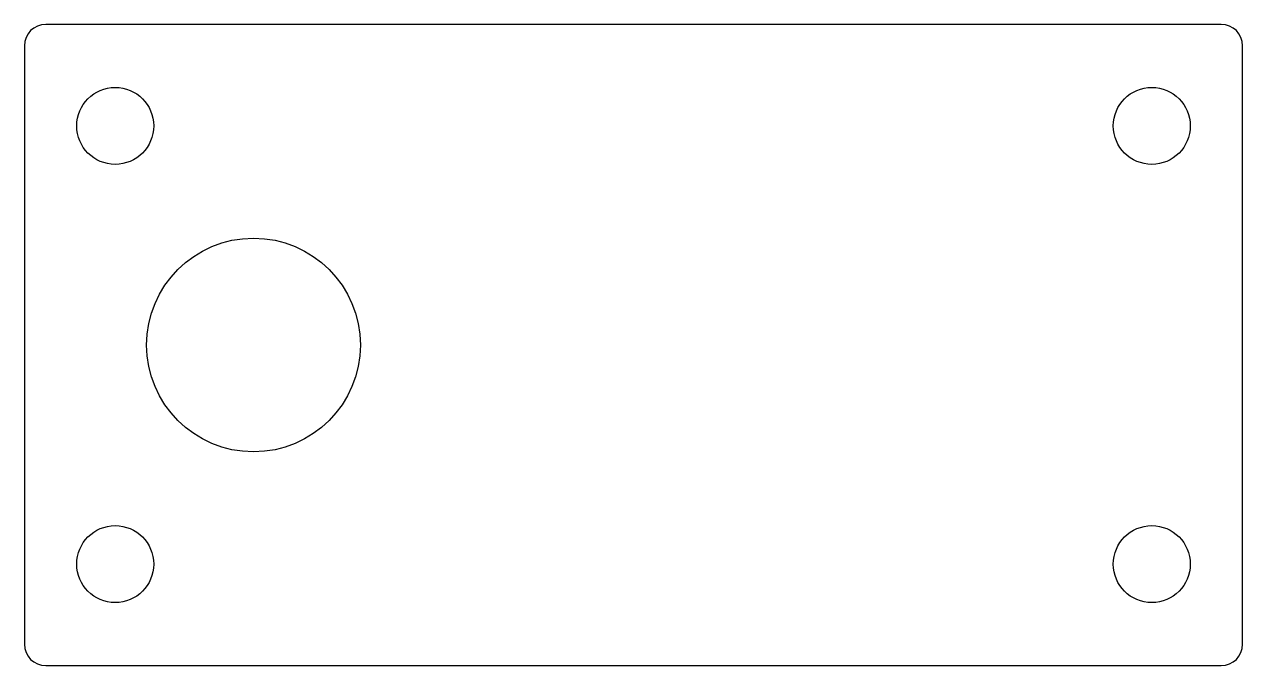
# Model space of a CAD drawing. Extents: x 0 to 57, y 0 to 30.
import ezdxf

# ---------------------------------------------------------------- set-up
doc = ezdxf.new("R2010")
doc.units = 0
doc.layers.add('20', color=31, linetype='CONTINUOUS')

msp = doc.modelspace()

# ---------------------------------------------------------------- linework, layer by layer
at = {"layer": '20'}
for p, q in [((56, 30), (1, 30)), ((0, 29), (0, 1)), ((57, 1), (57, 29)), ((1, 0), (56, 0))]:
    msp.add_line(p, q, dxfattribs=at)
for centre, radius in [((4.25, 25.25), 1.8), ((52.75, 25.25), 1.8), ((10.72, 15), 5), ((4.25, 4.75), 1.8), ((52.75, 4.75), 1.8)]:
    msp.add_circle(centre, radius, dxfattribs=at)
for centre, start, end in [((1, 29), 90, 180), ((56, 29), 0, 90), ((1, 1), 180, 270), ((56, 1), 270, 0)]:
    msp.add_arc(centre, 1, start, end, dxfattribs=at)

doc.saveas('drawing.dxf')
